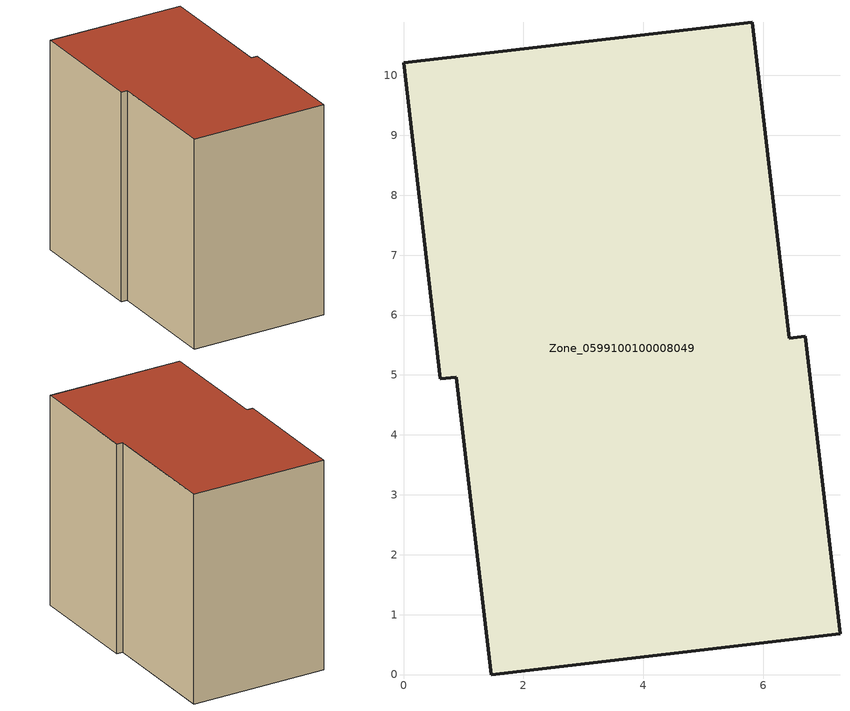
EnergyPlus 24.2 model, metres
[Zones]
Zone_0599100100008049
 floor ground (C_G): 0.88,4.96 0.62,4.93 0,10.21 5.82,10.88 6.44,5.61 6.71,5.64 7.29,0.68 1.47,0 z0
 wall outside (C_F): 5.82,10.88 0,10.21 0.62,4.93 0.88,4.96 1.47,0 7.29,0.68 6.71,5.64 6.44,5.61 5.82,10.88 z0:9.01
 roof outside (C_R): 6.44,5.61 5.82,10.88 0,10.21 0.62,4.93 0.88,4.96 1.47,0 7.29,0.68 6.71,5.64 z9.01
[BUILDING]
Pand.0599100100008049: North Axis=0; Terrain=City; Loads Convergence Tolerance Value=0.04; Temperature Convergence Tolerance Value=0.4; Solar Distribution=FullExterior; Maximum Number of Warmup Days=25; Minimum Number of Warmup Days=1
[Site:Location]
Rotterdam.The.Hague.AP_ZH_NLD Design_Conditions: Latitude=51.96; Longitude=4.45; Time Zone=1; Elevation=-4.5
[SITE:GROUNDTEMPERATURE:BUILDINGSURFACE]
18, 18, 18, 18, 18, 18, 18, 18, 18, 18, 18, 18
[MATERIAL] Thermal Absorptance=0.9; Solar Absorptance=0.7; Visible Absorptance=0.7
Name | Roughness | Thickness | Conductivity | Density | Specific Heat
G.TI.2015-2018 | MediumSmooth | 0.15 | 0.0428571 | 540 | 1210
F.TI.2015-2018 | Rough | 0.3 | 0.0666667 | 1920 | 840
R.TI.2015-2018 | MediumRough | 0.2 | 0.0333333 | 1500 | 1000
[CONSTRUCTION]
C_G: G.TI.2015-2018
C_F: F.TI.2015-2018
C_R: R.TI.2015-2018
[ZONE]
Zone_0599100100008049: Type=1; Multiplier=1; Ceiling Height=Autocalculate; Volume=Autocalculate; Floor Area=autocalculate; Part of Total Floor Area=Yes
[ZONEINFILTRATION:DESIGNFLOWRATE]
Infil_Zone_0599100100008049: Zone or ZoneList or Space or SpaceList=Zone_0599100100008049; Schedule=AlwaysOn; Design Flow Rate Calculation Method=Flow/Area; Flow Rate per Floor Area=0.0015; Constant Term Coefficient=1; Temperature Term Coefficient=0; Velocity Term Coefficient=0; Velocity Squared Term Coefficient=0
[HVACTEMPLATE:ZONE:IDEALLOADSAIRSYSTEM]
Zone_0599100100008049: Maximum Heating Supply Air Temperature=50; Minimum Cooling Supply Air Temperature=13; Maximum Heating Supply Air Humidity Ratio=0.0156; Minimum Cooling Supply Air Humidity Ratio=0.0077; Heating Limit=NoLimit; Cooling Limit=NoLimit; Dehumidification Control Type=ConstantSensibleHeatRatio; Cooling Sensible Heat Ratio=0.7; Dehumidification Setpoint=60; Humidification Control Type=None; Humidification Setpoint=30; Outdoor Air Method=None; Outdoor Air Flow Rate per Person=0.00944; Outdoor Air Flow Rate per Zone Floor Area=0; Outdoor Air Flow Rate per Zone=0; Demand Controlled Ventilation Type=None; Outdoor Air Economizer Type=NoEconomizer; Heat Recovery Type=None; Sensible Heat Recovery Effectiveness=0.7; Latent Heat Recovery Effectiveness=0.65
[ZONECONTROL:THERMOSTAT]
ThermostatControl_Zone_0599100100008049: Zone or ZoneList=Zone_0599100100008049; Control Type Schedule=DualSetpointControlType; Control 1=Thermostat_Zone_0599100100008049; Temperature Difference Between Cutout And Setpoint=0
[THERMOSTATSETPOINT:DUALSETPOINT]
Thermostat_Zone_0599100100008049: Heating Setpoint Temperature Schedule=HeatingSetpoint_Zone_0599100100008049; Cooling Setpoint Temperature Schedule=CoolingSetpoint_Zone_0599100100008049
[SCHEDULE:COMPACT]
HeatingSetpoint_Zone_0599100100008049: Through: 12/31, For: AllDays, Until: 24:00, 21
CoolingSetpoint_Zone_0599100100008049: Through: 12/31, For: AllDays, Until: 24:00, 24
DualSetpointControlType: Through: 12/31, For: AllDays, Until: 24:00, 4
AlwaysOn: Through: 12/31, For: AllDays, Until: 24:00, 1
